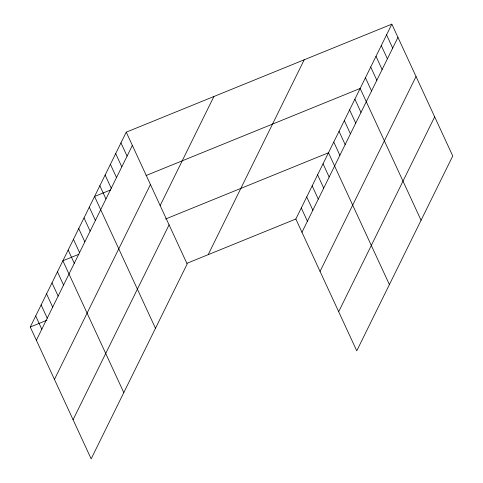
<?xml version="1.0" encoding="UTF-8"?>
<svg xmlns="http://www.w3.org/2000/svg" width="483" height="483" viewBox="0 0 483 483"><rect width="100%" height="100%" fill="white"/><g stroke="black" fill="none" stroke-linecap="round" stroke-linejoin="round"><path stroke-width="0.72" d="M126.244 132.161L187.156 263.984L91.16 458.85L30.248 327.027L126.244 132.161L391.84 24.15L452.752 155.973L356.756 350.839L295.844 219.016L391.84 24.15M36.37 340.267L132.36 145.401M54.446 379.397L150.442 184.53M160.102 205.704L213.891 96.515M73.078 419.715L169.074 224.855M208.197 254.656L304.193 59.795M301.966 232.257L397.956 37.39M320.048 271.386L416.038 76.525M338.674 311.704L434.67 116.844M110.565 189.958L94.565 196.466L155.478 328.289M146.041 175.534L360.161 88.455L421.073 220.278M78.886 254.263L62.887 260.772L123.799 392.594M165.584 219.004L328.482 152.761L389.395 284.584M30.248 327.027L46.942 320.235M186.993 263.283L295.844 219.016M386.557 34.867L392.679 48.107M381.28 45.583L387.396 58.823M375.997 56.306L382.119 69.54M370.721 67.022L376.837 80.263M365.438 77.739L371.56 90.979M354.884 99.172L361 112.412M349.601 109.889L355.717 123.129M344.325 120.611L350.441 133.845M339.042 131.328L345.158 144.568M333.765 142.044L339.881 155.285M323.042 163.803L329.158 177.044M317.603 174.846L323.719 188.086M312.163 185.889L318.279 199.129M306.723 196.931L312.845 210.171M301.283 207.974L307.405 221.214M120.961 142.877L127.083 156.118M115.685 153.594L121.801 166.834M110.402 164.311L116.524 177.551M105.125 175.033L111.241 188.267M99.842 185.75L105.964 198.99M89.283 207.183L95.405 220.423M84.006 217.899L90.122 231.14M78.729 228.616L84.845 241.856M73.446 239.339L79.562 252.573M68.169 250.055L74.285 263.295M57.447 271.814L63.563 285.055M52.007 282.857L58.123 296.097M46.567 293.899L52.683 307.14M41.127 304.942L47.243 318.182M35.688 315.985L41.81 329.225"/></g></svg>
